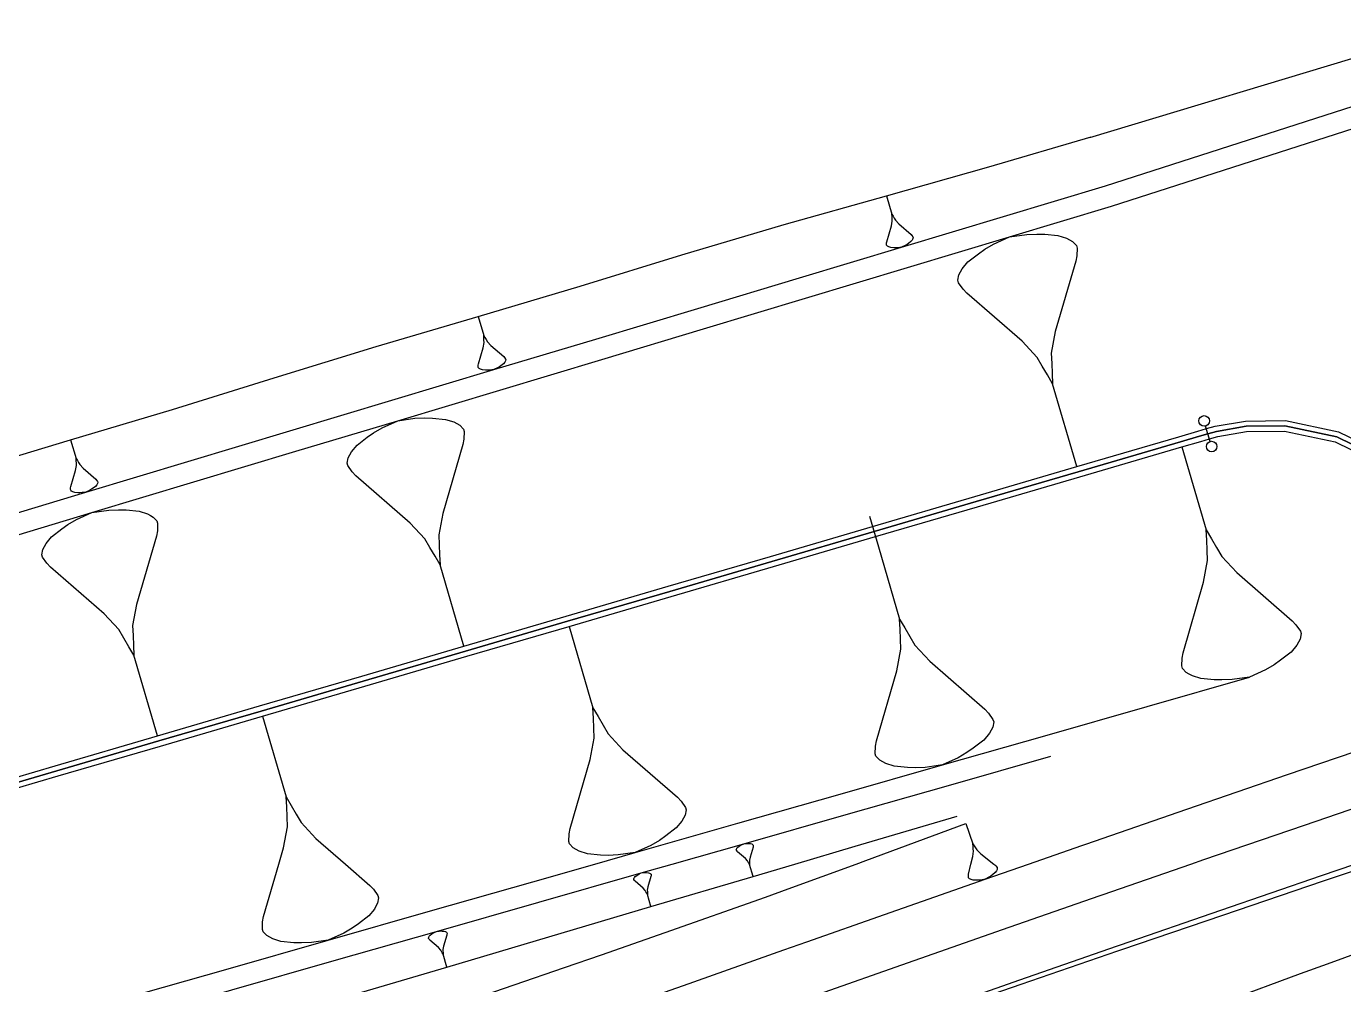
# Model space of a CAD drawing. Extents: x 387562 to 388546, y 804386 to 804945.
# Drawn here: x 388322.3 to 388384.1, y 804894.3 to 804939.4 of the extents above; entities that cross this region are included whole.
import ezdxf

# ---------------------------------------------------------------- set-up
doc = ezdxf.new("R2010")
doc.units = 0
doc.layers.get('0').update_dxf_attribs({"linetype": 'CONTINUOUS'})

msp = doc.modelspace()

# ---------------------------------------------------------------- linework, layer by layer
at = {"color": 1}
for p, q in [((388372.2185, 804934.1529), (388389.5482, 804939.3705)), ((388372.9544, 804931.8721), (388390.1749, 804937.428)), ((388373.2356, 804930.9124), (388390.4561, 804936.4683)), ((388362.6697, 804931.4091), (388362.925, 804930.5377)), ((388362.6806, 804929.2495), (388362.8966, 804929.9887)), ((388362.8966, 804929.9887), (388362.9378, 804930.217)), ((388362.925, 804930.5377), (388362.9791, 804930.4454)), ((388362.9293, 804930.4308), (388362.925, 804930.5377)), ((388362.9336, 804930.3239), (388362.9293, 804930.4308)), ((388362.9378, 804930.217), (388362.9336, 804930.3239)), ((388362.9791, 804930.4454), (388363.0332, 804930.3531)), ((388363.0332, 804930.3531), (388363.0872, 804930.2608)), ((388363.0872, 804930.2608), (388363.2452, 804930.0908)), ((388363.2452, 804930.0908), (388363.8259, 804929.585)), ((388363.8259, 804929.585), (388363.8654, 804929.5425)), ((388363.8654, 804929.5425), (388363.9122, 804929.4751)), ((388363.9092, 804929.3932), (388363.8916, 804929.361)), ((388363.9195, 804929.4502), (388363.9092, 804929.3932)), ((388363.9122, 804929.4751), (388363.9195, 804929.4502)), ((388367.7007, 804929.1339), (388368.447, 804929.4734)), ((388368.447, 804929.4734), (388369.2585, 804929.5903)), ((388369.2585, 804929.5903), (388369.7361, 804929.6094)), ((388369.7361, 804929.6094), (388370.1025, 804929.596)), ((388370.1025, 804929.596), (388370.7241, 804929.5364)), ((388370.7241, 804929.5364), (388371.1231, 804929.4117)), ((388371.1231, 804929.4117), (388371.2669, 804929.333)), ((388362.6673, 804929.1104), (388362.6703, 804929.1924)), ((388362.6746, 804929.0855), (388362.6673, 804929.1104)), ((388362.6703, 804929.1924), (388362.6806, 804929.2495)), ((388362.7141, 804929.043), (388362.6746, 804929.0855)), ((388362.7463, 804929.0254), (388362.7141, 804929.043)), ((388362.7785, 804929.0078), (388362.7463, 804929.0254)), ((388362.8677, 804928.9799), (388362.7785, 804929.0078)), ((388363.0068, 804928.9666), (388362.8677, 804928.9799)), ((388363.0888, 804928.9635), (388363.0068, 804928.9666)), ((388363.1957, 804928.9678), (388363.0888, 804928.9635)), ((388363.3773, 804928.994), (388363.1957, 804928.9678)), ((388363.5443, 804929.07), (388363.3773, 804928.994)), ((388363.6366, 804929.124), (388363.5443, 804929.07)), ((388363.704, 804929.1708), (388363.6366, 804929.124)), ((388363.8139, 804929.2571), (388363.704, 804929.1708)), ((388363.874, 804929.3288), (388363.8139, 804929.2571)), ((388363.8916, 804929.361), (388363.874, 804929.3288)), ((388366.9871, 804928.6832), (388367.2883, 804928.8922)), ((388367.2883, 804928.8922), (388367.7007, 804929.1339)), ((388371.2669, 804929.333), (388371.4108, 804929.2544)), ((388371.4108, 804929.2544), (388371.5873, 804929.0644)), ((388371.5873, 804929.0644), (388371.6199, 804928.9532)), ((388371.6199, 804928.9532), (388371.6064, 804928.5868)), ((388366.2273, 804927.9773), (388366.4959, 804928.2976)), ((388366.4959, 804928.2976), (388366.9871, 804928.6832)), ((388371.5603, 804928.3316), (388370.5951, 804925.0284)), ((388371.6064, 804928.5868), (388371.5603, 804928.3316)), ((388366.0239, 804927.4344), (388366.07, 804927.6896)), ((388366.07, 804927.6896), (388366.1487, 804927.8334)), ((388366.1487, 804927.8334), (388366.2273, 804927.9773)), ((388366.0565, 804927.3232), (388366.0239, 804927.4344)), ((388366.2656, 804927.022), (388366.0565, 804927.3232)), ((388366.4421, 804926.832), (388366.2656, 804927.022)), ((388369.0373, 804924.572), (388366.4421, 804926.832)), ((388343.4892, 804925.7424), (388343.754, 804924.8387)), ((388343.7245, 804924.2694), (388343.7673, 804924.5062)), ((388343.754, 804924.8387), (388343.8101, 804924.743)), ((388343.7584, 804924.7279), (388343.754, 804924.8387)), ((388343.7629, 804924.617), (388343.7584, 804924.7279)), ((388343.7673, 804924.5062), (388343.7629, 804924.617)), ((388343.8101, 804924.743), (388343.8661, 804924.6473)), ((388343.8661, 804924.6473), (388343.9222, 804924.5516)), ((388343.9222, 804924.5516), (388344.086, 804924.3753)), ((388369.7432, 804923.8122), (388369.0373, 804924.572)), ((388370.5951, 804925.0284), (388370.4108, 804924.0078)), ((388343.5005, 804923.5028), (388343.7245, 804924.2694)), ((388344.086, 804924.3753), (388344.6883, 804923.8508)), ((388344.6883, 804923.8508), (388344.7292, 804923.8067)), ((388344.7292, 804923.8067), (388344.7777, 804923.7368)), ((388369.9849, 804923.3998), (388369.7432, 804923.8122)), ((388370.4108, 804924.0078), (388370.4299, 804923.5302)), ((388343.4867, 804923.3586), (388343.4898, 804923.4436)), ((388343.4943, 804923.3327), (388343.4867, 804923.3586)), ((388343.4898, 804923.4436), (388343.5005, 804923.5028)), ((388343.5352, 804923.2887), (388343.4943, 804923.3327)), ((388343.5686, 804923.2704), (388343.5352, 804923.2887)), ((388343.602, 804923.2522), (388343.5686, 804923.2704)), ((388343.6946, 804923.2232), (388343.602, 804923.2522)), ((388343.8388, 804923.2094), (388343.6946, 804923.2232)), ((388343.9239, 804923.2063), (388343.8388, 804923.2094)), ((388344.0347, 804923.2107), (388343.9239, 804923.2063)), ((388344.223, 804923.2378), (388344.0347, 804923.2107)), ((388344.3962, 804923.3166), (388344.223, 804923.2378)), ((388344.4919, 804923.3727), (388344.3962, 804923.3166)), ((388344.5618, 804923.4212), (388344.4919, 804923.3727)), ((388344.6758, 804923.5107), (388344.5618, 804923.4212)), ((388344.7381, 804923.585), (388344.6758, 804923.5107)), ((388344.7564, 804923.6184), (388344.7381, 804923.585)), ((388344.7746, 804923.6518), (388344.7564, 804923.6184)), ((388344.7853, 804923.711), (388344.7746, 804923.6518)), ((388344.7777, 804923.7368), (388344.7853, 804923.711)), ((388370.2265, 804922.9873), (388369.9849, 804923.3998)), ((388370.4299, 804923.5302), (388370.4491, 804923.0525)), ((388370.4682, 804922.5748), (388370.2265, 804922.9873)), ((388370.4491, 804923.0525), (388370.4682, 804922.5748)), ((388371.6092, 804918.6805), (388370.4682, 804922.5748)), ((388338.9831, 804920.506), (388339.7156, 804920.8392)), ((388339.7156, 804920.8392), (388340.5121, 804920.9539)), ((388340.5121, 804920.9539), (388340.9809, 804920.9727)), ((388340.9809, 804920.9727), (388341.3406, 804920.9595)), ((388341.3406, 804920.9595), (388341.9506, 804920.901)), ((388341.9506, 804920.901), (388342.3423, 804920.7786)), ((388342.3423, 804920.7786), (388342.4835, 804920.7014)), ((388338.2826, 804920.0635), (388338.5783, 804920.2687)), ((388338.5783, 804920.2687), (388338.9831, 804920.506)), ((388342.4835, 804920.7014), (388342.6247, 804920.6242)), ((388342.6247, 804920.6242), (388342.7979, 804920.4378)), ((388342.7979, 804920.4378), (388342.8299, 804920.3285)), ((388342.8299, 804920.3285), (388342.8167, 804919.9689)), ((388377.8731, 804919.8593), (388377.6594, 804920.5885)), ((388324.3472, 804919.9444), (388324.6074, 804919.0562)), ((388337.5369, 804919.3707), (388337.8005, 804919.6851)), ((388337.8005, 804919.6851), (388338.2826, 804920.0635)), ((388342.7715, 804919.7185), (388341.824, 804916.4762)), ((388342.8167, 804919.9689), (388342.7715, 804919.7185)), ((388376.548, 804919.6065), (388377.6915, 804915.7037)), ((388324.6074, 804919.0562), (388324.6625, 804918.9622)), ((388324.6118, 804918.9473), (388324.6074, 804919.0562)), ((388324.6161, 804918.8384), (388324.6118, 804918.9473)), ((388324.6625, 804918.9622), (388324.7176, 804918.8681)), ((388324.7176, 804918.8681), (388324.7728, 804918.774)), ((388337.3373, 804918.8379), (388337.3825, 804919.0883)), ((388337.3825, 804919.0883), (388337.4597, 804919.2295)), ((388337.4597, 804919.2295), (388337.5369, 804919.3707)), ((388324.3583, 804917.7434), (388324.5785, 804918.4967)), ((388324.5785, 804918.4967), (388324.6205, 804918.7294)), ((388324.6205, 804918.7294), (388324.6161, 804918.8384)), ((388324.7728, 804918.774), (388324.9337, 804918.6008)), ((388324.9337, 804918.6008), (388325.5256, 804918.0854)), ((388337.3693, 804918.7286), (388337.3373, 804918.8379)), ((388337.5745, 804918.433), (388337.3693, 804918.7286)), ((388337.7477, 804918.2466), (388337.5745, 804918.433)), ((388340.295, 804916.0282), (388337.7477, 804918.2466)), ((388324.3448, 804917.6016), (388324.3478, 804917.6852)), ((388324.3478, 804917.6852), (388324.3583, 804917.7434)), ((388325.3326, 804917.6155), (388325.2386, 804917.5604)), ((388325.4013, 804917.6632), (388325.3326, 804917.6155)), ((388325.5133, 804917.7511), (388325.4013, 804917.6632)), ((388325.5746, 804917.8242), (388325.5133, 804917.7511)), ((388325.5256, 804918.0854), (388325.5659, 804918.042)), ((388325.5659, 804918.042), (388325.6135, 804917.9733)), ((388325.5925, 804917.857), (388325.5746, 804917.8242)), ((388325.6105, 804917.8898), (388325.5925, 804917.857)), ((388325.621, 804917.948), (388325.6105, 804917.8898)), ((388325.6135, 804917.9733), (388325.621, 804917.948)), ((388324.3522, 804917.5762), (388324.3448, 804917.6016)), ((388324.3924, 804917.5329), (388324.3522, 804917.5762)), ((388324.4253, 804917.515), (388324.3924, 804917.5329)), ((388324.4581, 804917.497), (388324.4253, 804917.515)), ((388324.5491, 804917.4686), (388324.4581, 804917.497)), ((388324.6908, 804917.455), (388324.5491, 804917.4686)), ((388324.7744, 804917.4519), (388324.6908, 804917.455)), ((388324.8833, 804917.4563), (388324.7744, 804917.4519)), ((388325.0684, 804917.483), (388324.8833, 804917.4563)), ((388325.2386, 804917.5604), (388325.0684, 804917.483)), ((388324.6238, 804916.1932), (388325.3495, 804916.5233)), ((388325.3495, 804916.5233), (388326.1386, 804916.637)), ((388326.1386, 804916.637), (388326.6031, 804916.6556)), ((388326.6031, 804916.6556), (388326.9594, 804916.6425)), ((388326.9594, 804916.6425), (388327.5638, 804916.5846)), ((388327.5638, 804916.5846), (388327.9518, 804916.4633)), ((388327.9518, 804916.4633), (388328.0917, 804916.3868)), ((388328.0917, 804916.3868), (388328.2316, 804916.3103)), ((388341.824, 804916.4762), (388341.6431, 804915.4745)), ((388323.9298, 804915.7549), (388324.2227, 804915.9582)), ((388324.2227, 804915.9582), (388324.6238, 804916.1932)), ((388328.2316, 804916.3103), (388328.4032, 804916.1256)), ((388328.4032, 804916.1256), (388328.4349, 804916.0174)), ((388328.4349, 804916.0174), (388328.4218, 804915.6612)), ((388340.9879, 804915.2825), (388340.295, 804916.0282)), ((388323.1911, 804915.0685), (388323.4523, 804915.38)), ((388323.4523, 804915.38), (388323.9298, 804915.7549)), ((388328.377, 804915.4131), (388327.4384, 804912.2009)), ((388328.4218, 804915.6612), (388328.377, 804915.4131)), ((388341.2251, 804914.8776), (388340.9879, 804915.2825)), ((388341.6431, 804915.4745), (388341.6619, 804915.0056)), ((388362.1532, 804915.389), (388363.2871, 804911.5186)), ((388377.6915, 804915.7037), (388377.9337, 804915.2903)), ((388377.7107, 804915.225), (388377.6915, 804915.7037)), ((388377.7299, 804914.7462), (388377.7107, 804915.225)), ((388377.9337, 804915.2903), (388378.1759, 804914.8769)), ((388322.9933, 804914.5406), (388323.0381, 804914.7887)), ((388323.025, 804914.4324), (388322.9933, 804914.5406)), ((388323.0381, 804914.7887), (388323.1146, 804914.9286)), ((388323.1146, 804914.9286), (388323.1911, 804915.0685)), ((388341.4623, 804914.4728), (388341.2251, 804914.8776)), ((388341.6619, 804915.0056), (388341.6807, 804914.5368)), ((388341.6807, 804914.5368), (388341.6995, 804914.0679)), ((388377.749, 804914.2675), (388377.7299, 804914.7462)), ((388378.1759, 804914.8769), (388378.4181, 804914.4636)), ((388323.2283, 804914.1395), (388323.025, 804914.4324)), ((388323.3999, 804913.9548), (388323.2283, 804914.1395)), ((388325.9236, 804911.757), (388323.3999, 804913.9548)), ((388341.6995, 804914.0679), (388341.4623, 804914.4728)), ((388342.8194, 804910.2455), (388341.6995, 804914.0679)), ((388377.5644, 804913.2448), (388377.749, 804914.2675)), ((388378.4181, 804914.4636), (388379.1255, 804913.7022)), ((388379.1255, 804913.7022), (388381.7264, 804911.4372)), ((388376.597, 804909.9343), (388377.5644, 804913.2448)), ((388327.4384, 804912.2009), (388327.2592, 804911.2085)), ((388326.61, 804911.0183), (388325.9236, 804911.757)), ((388363.2871, 804911.5186), (388363.5273, 804911.1087)), ((388363.3061, 804911.0439), (388363.2871, 804911.5186)), ((388381.7264, 804911.4372), (388381.9033, 804911.2468)), ((388326.845, 804910.6172), (388326.61, 804911.0183)), ((388327.2592, 804911.2085), (388327.2778, 804910.744)), ((388347.7583, 804911.1715), (388348.8817, 804907.337)), ((388363.3252, 804910.5691), (388363.3061, 804911.0439)), ((388363.5273, 804911.1087), (388363.7675, 804910.6987)), ((388381.9033, 804911.2468), (388382.1128, 804910.945)), ((388382.1454, 804910.8335), (388382.0993, 804910.5778)), ((388382.1128, 804910.945), (388382.1454, 804910.8335)), ((388327.08, 804910.2161), (388326.845, 804910.6172)), ((388327.315, 804909.815), (388327.08, 804910.2161)), ((388327.2778, 804910.744), (388327.2964, 804910.2795)), ((388327.2964, 804910.2795), (388327.315, 804909.815)), ((388363.3442, 804910.0944), (388363.3252, 804910.5691)), ((388363.7675, 804910.6987), (388364.0077, 804910.2888)), ((388364.0077, 804910.2888), (388364.7092, 804909.5337)), ((388381.9416, 804910.2894), (388381.6724, 804909.9684)), ((388382.0204, 804910.4336), (388381.9416, 804910.2894)), ((388382.0993, 804910.5778), (388382.0204, 804910.4336)), ((388328.4245, 804906.028), (388327.315, 804909.815)), ((388363.161, 804909.0802), (388363.3442, 804910.0944)), ((388376.5373, 804909.3114), (388376.5508, 804909.6786)), ((388376.5508, 804909.6786), (388376.597, 804909.9343)), ((388381.1802, 804909.582), (388380.8784, 804909.3725)), ((388381.6724, 804909.9684), (388381.1802, 804909.582)), ((388362.2017, 804905.7972), (388363.161, 804909.0802)), ((388364.7092, 804909.5337), (388367.2885, 804907.2876)), ((388376.57, 804909.1999), (388376.5373, 804909.3114)), ((388376.7468, 804909.0096), (388376.57, 804909.1999)), ((388376.891, 804908.9308), (388376.7468, 804909.0096)), ((388380.465, 804909.1303), (388379.7171, 804908.7901)), ((388380.8784, 804909.3725), (388380.465, 804909.1303)), ((388377.0352, 804908.8519), (388376.891, 804908.9308)), ((388377.4351, 804908.7269), (388377.0352, 804908.8519)), ((388378.058, 804908.6672), (388377.4351, 804908.7269)), ((388378.4252, 804908.6537), (388378.058, 804908.6672)), ((388378.9039, 804908.6729), (388378.4252, 804908.6537)), ((388379.7171, 804908.7901), (388378.9039, 804908.6729)), ((388348.8817, 804907.337), (388349.1197, 804906.9309)), ((388348.9006, 804906.8667), (388348.8817, 804907.337)), ((388367.2885, 804907.2876), (388367.4639, 804907.0988)), ((388367.4639, 804907.0988), (388367.6716, 804906.7995)), ((388333.3634, 804906.954), (388334.4763, 804903.1555)), ((388348.9194, 804906.3964), (388348.9006, 804906.8667)), ((388349.1197, 804906.9309), (388349.3576, 804906.5248)), ((388349.3576, 804906.5248), (388349.5956, 804906.1187)), ((388367.704, 804906.6889), (388367.6583, 804906.4353)), ((388367.6716, 804906.7995), (388367.704, 804906.6889)), ((388348.7568, 804904.9213), (388348.9382, 804905.9261)), ((388348.9382, 804905.9261), (388348.9194, 804906.3964)), ((388349.5956, 804906.1187), (388350.2906, 804905.3706)), ((388367.5019, 804906.1494), (388367.2349, 804905.831)), ((388367.5801, 804906.2923), (388367.5019, 804906.1494)), ((388367.6583, 804906.4353), (388367.5801, 804906.2923)), ((388350.2906, 804905.3706), (388352.8459, 804903.1453)), ((388362.1425, 804905.1795), (388362.1559, 804905.5437)), ((388362.1559, 804905.5437), (388362.2017, 804905.7972)), ((388366.4475, 804905.2401), (388366.0375, 804904.9999)), ((388366.7468, 804905.4478), (388366.4475, 804905.2401)), ((388367.2349, 804905.831), (388366.7468, 804905.4478)), ((388347.8064, 804901.6688), (388348.7568, 804904.9213)), ((388362.1749, 804905.0689), (388362.1425, 804905.1795)), ((388362.3503, 804904.8802), (388362.1749, 804905.0689)), ((388362.4933, 804904.802), (388362.3503, 804904.8802)), ((388362.6363, 804904.7238), (388362.4933, 804904.802)), ((388363.0328, 804904.5998), (388362.6363, 804904.7238)), ((388365.2959, 804904.6625), (388364.4894, 804904.5463)), ((388366.0375, 804904.9999), (388365.2959, 804904.6625)), ((388363.6505, 804904.5407), (388363.0328, 804904.5998)), ((388364.0147, 804904.5273), (388363.6505, 804904.5407)), ((388364.4894, 804904.5463), (388364.0147, 804904.5273)), ((388334.4763, 804903.1555), (388334.712, 804902.7532)), ((388334.495, 804902.6896), (388334.4763, 804903.1555)), ((388352.8459, 804903.1453), (388353.0197, 804902.9583)), ((388353.0197, 804902.9583), (388353.2255, 804902.6617)), ((388334.5136, 804902.2237), (388334.495, 804902.6896)), ((388334.5323, 804901.7578), (388334.5136, 804902.2237)), ((388334.712, 804902.7532), (388334.9477, 804902.3509)), ((388334.9477, 804902.3509), (388335.1835, 804901.9485)), ((388353.1348, 804902.1593), (388353.0573, 804902.0177)), ((388353.2122, 804902.301), (388353.1348, 804902.1593)), ((388353.2576, 804902.5522), (388353.2122, 804902.301)), ((388353.2255, 804902.6617), (388353.2576, 804902.5522)), ((388334.3525, 804900.7623), (388334.5323, 804901.7578)), ((388335.1835, 804901.9485), (388335.8719, 804901.2075)), ((388347.761, 804901.4176), (388347.8064, 804901.6688)), ((388352.7929, 804901.7023), (388352.3093, 804901.3227)), ((388353.0573, 804902.0177), (388352.7929, 804901.7023)), ((388366.4008, 804901.9035), (388366.726, 804900.9604)), ((388335.8719, 804901.2075), (388337.2585, 804900)), ((388347.7477, 804901.0568), (388347.761, 804901.4176)), ((388347.7798, 804900.9473), (388347.7477, 804901.0568)), ((388347.9536, 804900.7603), (388347.7798, 804900.9473)), ((388352.0127, 804901.1168), (388351.6066, 804900.8789)), ((388352.3093, 804901.3227), (388352.0127, 804901.1168)), ((388355.7957, 804900.8761), (388355.8546, 804900.9101)), ((388355.8546, 804900.9101), (388355.961, 804900.9576)), ((388355.961, 804900.9576), (388356.0764, 804900.9734)), ((388356.0764, 804900.9734), (388356.1443, 804900.9757)), ((388356.1443, 804900.9757), (388356.1964, 804900.9734)), ((388356.1964, 804900.9734), (388356.2847, 804900.9643)), ((388356.2847, 804900.9643), (388356.3413, 804900.9462)), ((388356.3413, 804900.9462), (388356.3616, 804900.9349)), ((388356.3616, 804900.9349), (388356.382, 804900.9235)), ((388356.382, 804900.9235), (388356.4069, 804900.8964)), ((388366.726, 804900.9604), (388366.7902, 804900.862)), ((388366.7363, 804900.8434), (388366.726, 804900.9604)), ((388334.1298, 804900), (388334.3525, 804900.7623)), ((388348.0952, 804900.6828), (388347.9536, 804900.7603)), ((388348.2369, 804900.6053), (388348.0952, 804900.6828)), ((388348.6298, 804900.4825), (388348.2369, 804900.6053)), ((388349.2417, 804900.4239), (388348.6298, 804900.4825)), ((388349.6025, 804900.4106), (388349.2417, 804900.4239)), ((388350.0728, 804900.4295), (388349.6025, 804900.4106)), ((388350.8718, 804900.5446), (388350.0728, 804900.4295)), ((388351.6066, 804900.8789), (388350.8718, 804900.5446)), ((388355.6146, 804900.6702), (388355.6214, 804900.7064)), ((388355.6191, 804900.6543), (388355.6146, 804900.6702)), ((388355.6486, 804900.6113), (388355.6191, 804900.6543)), ((388355.6214, 804900.7064), (388355.6327, 804900.7268)), ((388355.6327, 804900.7268), (388355.6441, 804900.7471)), ((388355.6441, 804900.7471), (388355.6825, 804900.7924)), ((388355.6734, 804900.5842), (388355.6486, 804900.6113)), ((388356.0401, 804900.2604), (388355.6734, 804900.5842)), ((388355.6825, 804900.7924), (388355.7527, 804900.8467)), ((388355.7527, 804900.8467), (388355.7957, 804900.8761)), ((388356.2619, 804900.3237), (388356.2347, 804900.1789)), ((388356.4023, 804900.7923), (388356.2619, 804900.3237)), ((388356.4091, 804900.8285), (388356.4023, 804900.7923)), ((388356.4069, 804900.8964), (388356.4114, 804900.8805)), ((388356.4114, 804900.8805), (388356.4091, 804900.8285)), ((388366.6371, 804900), (388366.7233, 804900.3565)), ((388366.7233, 804900.3565), (388366.7567, 804900.6092)), ((388366.7465, 804900.7263), (388366.7363, 804900.8434)), ((388366.7567, 804900.6092), (388366.7465, 804900.7263)), ((388366.7902, 804900.862), (388366.8543, 804900.7635)), ((388366.8543, 804900.7635), (388366.9184, 804900.665)), ((388366.9184, 804900.665), (388367.1005, 804900.4866)), ((388367.1005, 804900.4866), (388367.7154, 804900)), ((388333.411, 804897.5404), (388334.1298, 804900)), ((388337.2585, 804900), (388338.4033, 804899.0031)), ((388356.1396, 804900.1517), (388356.0401, 804900.2604)), ((388356.1736, 804900.0929), (388356.1396, 804900.1517)), ((388356.2075, 804900.034), (388356.1736, 804900.0929)), ((388356.2271, 804900), (388356.2075, 804900.034)), ((388356.2415, 804899.9752), (388356.2271, 804900)), ((388356.2347, 804900.1789), (388356.237, 804900.111)), ((388356.237, 804900.111), (388356.2392, 804900.0431)), ((388356.2392, 804900.0431), (388356.2406, 804900)), ((388356.2406, 804900), (388356.2415, 804899.9752)), ((388356.3998, 804899.4206), (388356.2415, 804899.9752)), ((388366.5244, 804899.5342), (388366.6371, 804900)), ((388367.7154, 804900), (388367.7639, 804899.9616)), ((388367.7639, 804899.9616), (388367.8095, 804899.917)), ((388367.8299, 804899.6829), (388367.7677, 804899.6011)), ((388367.8095, 804899.917), (388367.8643, 804899.8455)), ((388367.8476, 804899.7191), (388367.8299, 804899.6829)), ((388367.8652, 804899.7554), (388367.8476, 804899.7191)), ((388367.8643, 804899.8455), (388367.8736, 804899.8185)), ((388367.8736, 804899.8185), (388367.8652, 804899.7554)), ((388350.7961, 804899.2889), (388350.8031, 804899.3262)), ((388350.8008, 804899.2726), (388350.7961, 804899.2889)), ((388350.8311, 804899.2282), (388350.8008, 804899.2726)), ((388350.8031, 804899.3262), (388350.8148, 804899.3472)), ((388350.8148, 804899.3472), (388350.8265, 804899.3682)), ((388350.8265, 804899.3682), (388350.8661, 804899.4148)), ((388350.8567, 804899.2002), (388350.8311, 804899.2282)), ((388351.2344, 804898.8667), (388350.8567, 804899.2002)), ((388350.8661, 804899.4148), (388350.9384, 804899.4707)), ((388350.9384, 804899.4707), (388350.9827, 804899.501)), ((388350.9827, 804899.501), (388351.0434, 804899.536)), ((388351.0434, 804899.536), (388351.153, 804899.585)), ((388351.153, 804899.585), (388351.2719, 804899.6013)), ((388351.2719, 804899.6013), (388351.3419, 804899.6036)), ((388351.3419, 804899.6036), (388351.3955, 804899.6012)), ((388351.3955, 804899.6012), (388351.4864, 804899.5919)), ((388351.6077, 804899.4146), (388351.463, 804898.9319)), ((388351.4864, 804899.5919), (388351.5447, 804899.5732)), ((388351.5447, 804899.5732), (388351.5657, 804899.5616)), ((388351.5657, 804899.5616), (388351.5867, 804899.5499)), ((388351.5867, 804899.5499), (388351.6123, 804899.5219)), ((388351.6147, 804899.4519), (388351.6077, 804899.4146)), ((388351.6123, 804899.5219), (388351.617, 804899.5056)), ((388351.617, 804899.5056), (388351.6147, 804899.4519)), ((388366.5161, 804899.471), (388366.5244, 804899.5342)), ((388366.517, 804899.3809), (388366.5161, 804899.471)), ((388366.5263, 804899.3539), (388366.517, 804899.3809)), ((388366.5718, 804899.3093), (388366.5263, 804899.3539)), ((388366.6081, 804899.2917), (388366.5718, 804899.3093)), ((388366.6443, 804899.274), (388366.6081, 804899.2917)), ((388366.7437, 804899.248), (388366.6443, 804899.274)), ((388366.897, 804899.2406), (388366.7437, 804899.248)), ((388366.9872, 804899.2415), (388366.897, 804899.2406)), ((388367.1042, 804899.2517), (388366.9872, 804899.2415)), ((388367.3022, 804899.2898), (388367.1042, 804899.2517)), ((388367.4815, 804899.3818), (388367.3022, 804899.2898)), ((388367.58, 804899.4459), (388367.4815, 804899.3818)), ((388367.6515, 804899.5008), (388367.58, 804899.4459)), ((388367.7677, 804899.6011), (388367.6515, 804899.5008)), ((388338.4033, 804899.0031), (388338.5755, 804898.8178)), ((388338.5755, 804898.8178), (388338.7794, 804898.524)), ((388338.7794, 804898.524), (388338.8112, 804898.4155)), ((388351.337, 804898.7547), (388351.2344, 804898.8667)), ((388351.372, 804898.6941), (388351.337, 804898.7547)), ((388351.4069, 804898.6335), (388351.372, 804898.6941)), ((388351.4419, 804898.5728), (388351.4069, 804898.6335)), ((388351.463, 804898.9319), (388351.435, 804898.7827)), ((388351.435, 804898.7827), (388351.4373, 804898.7128)), ((388351.4373, 804898.7128), (388351.4396, 804898.6428)), ((388351.4396, 804898.6428), (388351.4419, 804898.5728)), ((388351.605, 804898.0015), (388351.4419, 804898.5728)), ((388338.6128, 804897.886), (388338.3508, 804897.5735)), ((388338.6895, 804898.0263), (388338.6128, 804897.886)), ((388338.7662, 804898.1666), (388338.6895, 804898.0263)), ((388338.8112, 804898.4155), (388338.7662, 804898.1666)), ((388333.353, 804896.9341), (388333.3661, 804897.2915)), ((388333.3661, 804897.2915), (388333.411, 804897.5404)), ((388337.8717, 804897.1975), (388337.5779, 804896.9936)), ((388338.3508, 804897.5735), (388337.8717, 804897.1975)), ((388333.3847, 804896.8256), (388333.353, 804896.9341)), ((388333.5569, 804896.6404), (388333.3847, 804896.8256)), ((388333.6972, 804896.5636), (388333.5569, 804896.6404)), ((388337.1756, 804896.7578), (388336.4477, 804896.4267)), ((388337.5779, 804896.9936), (388337.1756, 804896.7578)), ((388341.1665, 804896.5657), (388341.1789, 804896.588)), ((388341.1789, 804896.588), (388341.1912, 804896.6102)), ((388341.1912, 804896.6102), (388341.2332, 804896.6595)), ((388341.2332, 804896.6595), (388341.3098, 804896.7188)), ((388341.3098, 804896.7188), (388341.3567, 804896.7509)), ((388341.3567, 804896.7509), (388341.4209, 804896.7879)), ((388341.4209, 804896.7879), (388341.5369, 804896.8397)), ((388341.5369, 804896.8397), (388341.6628, 804896.857)), ((388341.6628, 804896.857), (388341.7369, 804896.8594)), ((388341.7369, 804896.8594), (388341.7937, 804896.8569)), ((388341.7937, 804896.8569), (388341.89, 804896.847)), ((388342.0183, 804896.6594), (388341.8651, 804896.1484)), ((388341.89, 804896.847), (388341.9517, 804896.8273)), ((388341.9517, 804896.8273), (388341.9739, 804896.8149)), ((388341.9739, 804896.8149), (388341.9961, 804896.8026)), ((388341.9961, 804896.8026), (388342.0233, 804896.7729)), ((388342.0257, 804896.6989), (388342.0183, 804896.6594)), ((388342.0233, 804896.7729), (388342.0282, 804896.7557)), ((388342.0282, 804896.7557), (388342.0257, 804896.6989)), ((388333.8375, 804896.4869), (388333.6972, 804896.5636)), ((388334.2267, 804896.3652), (388333.8375, 804896.4869)), ((388334.8329, 804896.3072), (388334.2267, 804896.3652)), ((388335.1903, 804896.294), (388334.8329, 804896.3072)), ((388335.6562, 804896.3127), (388335.1903, 804896.294)), ((388336.4477, 804896.4267), (388335.6562, 804896.3127)), ((388341.1591, 804896.5262), (388341.1665, 804896.5657)), ((388341.1641, 804896.509), (388341.1591, 804896.5262)), ((388341.1961, 804896.462), (388341.1641, 804896.509)), ((388341.2233, 804896.4324), (388341.1961, 804896.462)), ((388341.6232, 804896.0793), (388341.2233, 804896.4324)), ((388341.7318, 804895.9608), (388341.6232, 804896.0793)), ((388341.7688, 804895.8966), (388341.7318, 804895.9608)), ((388341.8651, 804896.1484), (388341.8355, 804895.9904)), ((388341.8355, 804895.9904), (388341.8379, 804895.9163)), ((388341.8058, 804895.8324), (388341.7688, 804895.8966)), ((388341.8428, 804895.7682), (388341.8058, 804895.8324)), ((388341.8379, 804895.9163), (388341.8404, 804895.8422)), ((388341.8404, 804895.8422), (388341.8428, 804895.7682)), ((388342.0155, 804895.1633), (388341.8428, 804895.7682))]:
    msp.add_line(p, q, dxfattribs=at)
at = {"color": 3}
msp.add_line((388361.872, 804916.3486), (388362.2937, 804914.9092), dxfattribs=at)
at = {"color": 1, "linetype": 'CONTINUOUS'}
for points in [[(388300, 804912.561), (388300.4219, 804912.6895), (388305.2051, 804914.1466), (388309.9842, 804915.618), (388314.76, 804917.1006), (388319.5615, 804918.4956), (388324.3472, 804919.9444), (388329.1399, 804921.3695), (388333.915, 804922.8543), (388338.6942, 804924.3253), (388343.4892, 804925.7424), (388348.2827, 804927.1646), (388353.0606, 804928.6402), (388357.8563, 804930.0548), (388362.6697, 804931.4091), (388367.4799, 804932.7743), (388372.2807, 804934.1716)], [(388300, 804909.9568), (388301.1237, 804910.2942), (388305.9126, 804911.732), (388310.7015, 804913.1697), (388315.4905, 804914.6075), (388320.2794, 804916.0452), (388325.0684, 804917.483), (388329.8573, 804918.9207), (388334.6459, 804920.3598), (388339.4344, 804921.7988), (388344.223, 804923.2378), (388349.0116, 804924.6769), (388353.8001, 804926.1159), (388358.5887, 804927.555), (388363.3773, 804928.994), (388368.1658, 804930.433), (388372.9544, 804931.8721)], [(388300, 804908.9128), (388301.4048, 804909.3345), (388306.1938, 804910.7723), (388310.9827, 804912.21), (388315.7716, 804913.6478), (388320.5606, 804915.0856), (388325.3495, 804916.5233), (388330.1385, 804917.9611), (388334.927, 804919.4001), (388339.7156, 804920.8392), (388344.5042, 804922.2782), (388349.2927, 804923.7172), (388354.0813, 804925.1563), (388358.8699, 804926.5953), (388363.6584, 804928.0343), (388368.447, 804929.4734), (388373.2356, 804930.9124)], [(388307.8502, 804900), (388309.2313, 804900.4047), (388314.0296, 804901.8105), (388318.8279, 804903.2163), (388323.6262, 804904.6222), (388328.4245, 804906.028), (388333.2228, 804907.4338), (388338.0211, 804908.8397), (388342.8194, 804910.2455), (388347.6177, 804911.6513), (388352.416, 804913.0571), (388357.2143, 804914.463), (388362.0126, 804915.8688), (388366.8109, 804917.2746), (388371.6092, 804918.6805), (388376.4075, 804920.0863), (388377.2937, 804920.3459), (388377.6959, 804920.4638), (388378.1063, 804920.5749), (388379.5328, 804920.8239), (388381.4044, 804920.8439), (388383.9064, 804920.3218), (388386.2014, 804919.197)], [(388309.6285, 804900), (388314.1702, 804901.3307), (388318.9685, 804902.7365), (388323.7668, 804904.1423), (388328.5651, 804905.5482), (388333.3634, 804906.954), (388338.1617, 804908.3598), (388342.96, 804909.7657), (388347.7583, 804911.1715), (388352.5566, 804912.5773), (388357.3549, 804913.9832), (388362.1532, 804915.389), (388366.9515, 804916.7948), (388371.7498, 804918.2006), (388376.548, 804919.6065), (388377.4342, 804919.8661), (388377.8365, 804919.984), (388378.2269, 804920.0896), (388379.5838, 804920.3265), (388381.3641, 804920.3456), (388383.744, 804919.8489), (388385.9271, 804918.7789)], [(388369.3405, 804900), (388371.8468, 804900.8732), (388372.0337, 804900.9381), (388376.7686, 804902.5769), (388381.5067, 804904.2063), (388386.2481, 804905.8264), (388390.9928, 804907.437), (388395.7407, 804909.0382), (388400, 804910.4652)], [(388348.9641, 804900), (388350.8718, 804900.5446), (388355.6798, 804901.9172), (388360.4878, 804903.2899), (388365.2959, 804904.6625), (388370.1039, 804906.0351), (388374.9119, 804907.4077), (388379.7171, 804908.7901)], [(388352.6068, 804900), (388355.961, 804900.9576), (388360.769, 804902.3302), (388365.577, 804903.7028), (388370.3851, 804905.0755)], [(388358.3576, 804900), (388361.1946, 804900.8396), (388365.9893, 804902.2586)], [(388361.2477, 804900), (388361.6956, 804900.1629), (388366.4008, 804901.9035)], [(388300, 804874.7876), (388301.4744, 804875.4148), (388306.0857, 804877.3762), (388310.6969, 804879.3376), (388315.418, 804880.9844), (388320.137, 804882.6369), (388324.8513, 804884.3031), (388329.5655, 804885.9692), (388334.2798, 804887.6354), (388338.9941, 804889.3016), (388343.7083, 804890.9677), (388348.4226, 804892.6339), (388350.1494, 804893.2442), (388353.1369, 804894.3001), (388357.8511, 804895.9662), (388358.9197, 804896.3439), (388362.5739, 804897.6322), (388367.3022, 804899.2898), (388369.3405, 804900)], [(388300, 804879.8962), (388304.6817, 804881.4013), (388309.4327, 804882.9621), (388314.2396, 804884.3628), (388319.034, 804885.7991), (388323.8136, 804887.2782), (388328.5822, 804888.7884), (388333.34, 804890.3299), (388338.0867, 804891.903), (388342.8223, 804893.5079), (388347.549, 804895.1384), (388349.2803, 804895.7359), (388352.272, 804896.7797), (388356.9839, 804898.4526), (388358.0502, 804898.8368), (388361.2477, 804900)], [(388300, 804882.7064), (388303.6632, 804883.7927), (388308.4572, 804885.2144), (388313.2512, 804886.6361), (388318.0452, 804888.0577), (388322.8392, 804889.4794), (388327.6332, 804890.901), (388332.4272, 804892.3227), (388337.221, 804893.7443), (388342.0155, 804895.1633), (388346.8103, 804896.5824), (388351.605, 804898.0015), (388356.3998, 804899.4206), (388358.3576, 804900)], [(388300, 804886.0109), (388302.7942, 804886.8094), (388307.6018, 804888.1833), (388312.4095, 804889.5572), (388317.2171, 804890.9311), (388322.0248, 804892.305), (388326.8324, 804893.6789), (388331.6401, 804895.0528), (388336.4477, 804896.4267), (388341.2558, 804897.7994), (388346.0638, 804899.172), (388348.9641, 804900)], [(388300, 804884.9709), (388303.0754, 804885.8497), (388307.883, 804887.2236), (388312.6907, 804888.5975), (388317.4983, 804889.9714), (388322.3059, 804891.3454), (388327.1136, 804892.7193), (388331.9212, 804894.0932), (388336.7289, 804895.4671), (388341.5369, 804896.8397), (388346.3449, 804898.2123), (388351.153, 804899.585), (388352.6068, 804900)]]:
    msp.add_lwpolyline(points, dxfattribs=at)
at = {"color": 7, "linetype": 'CONTINUOUS'}
for points in [[(388386.0642, 804918.988), (388383.8252, 804920.0854), (388381.3843, 804920.5947), (388379.5583, 804920.5752), (388378.1666, 804920.3322), (388377.7662, 804920.2239), (388377.3639, 804920.106), (388376.4778, 804919.8464), (388371.6795, 804918.4406), (388366.8812, 804917.0347), (388362.0829, 804915.6289), (388357.2846, 804914.2231), (388352.4863, 804912.8172), (388347.688, 804911.4114), (388342.8897, 804910.0056), (388338.0914, 804908.5997), (388333.2931, 804907.1939), (388328.4948, 804905.7881), (388323.6965, 804904.3822), (388318.8982, 804902.9764), (388314.0999, 804901.5706), (388309.3016, 804900.1647), (388308.7393, 804900)], [(388321.7837, 804877.9158), (388326.498, 804879.582), (388331.2122, 804881.2482), (388335.9265, 804882.9143), (388340.6408, 804884.5805), (388345.355, 804886.2467), (388350.0693, 804887.9129), (388351.7961, 804888.5232), (388354.7836, 804889.579), (388359.4978, 804891.2452), (388360.5664, 804891.6228), (388364.2134, 804892.9086), (388368.9322, 804894.563), (388373.4679, 804896.1432), (388373.6544, 804896.208), (388378.3798, 804897.8436), (388383.1086, 804899.4699), (388384.66, 804900)], [(388322.3316, 804872.0276), (388327.0057, 804873.8752), (388331.6835, 804875.7133), (388336.365, 804877.5421), (388341.0501, 804879.3615), (388345.7388, 804881.1716), (388350.4312, 804882.9723), (388350.7485, 804883.0937), (388355.1272, 804884.7636), (388359.5752, 804886.4504), (388359.8267, 804886.5454), (388364.5298, 804888.3179), (388369.2364, 804890.081), (388373.9465, 804891.8347), (388378.6601, 804893.5789), (388382.1231, 804894.8535), (388383.3772, 804895.3137), (388388.0978, 804897.0391), (388392.8218, 804898.755), (388396.2708, 804900)]]:
    msp.add_lwpolyline(points, dxfattribs=at)
at = {"color": 3, "linetype": 'CONTINUOUS'}
for points in [[(388308.7393, 804900), (388309.3016, 804900.1647), (388314.0999, 804901.5706), (388318.8982, 804902.9764), (388323.6965, 804904.3822), (388328.4948, 804905.7881), (388333.2931, 804907.1939), (388338.0914, 804908.5997), (388342.8897, 804910.0056), (388347.688, 804911.4114), (388352.4863, 804912.8172), (388357.2846, 804914.2231), (388362.0829, 804915.6289), (388366.8812, 804917.0347), (388371.6795, 804918.4406), (388376.4778, 804919.8464), (388377.3639, 804920.106), (388377.7662, 804920.2239), (388378.1666, 804920.3322), (388379.5583, 804920.5752), (388381.3843, 804920.5947), (388383.8252, 804920.0854), (388386.0642, 804918.988)], [(388300, 804870.3111), (388302.9015, 804871.3232), (388307.6226, 804872.9699), (388312.3436, 804874.6166), (388317.0647, 804876.2633), (388321.7858, 804877.91), (388326.5068, 804879.5567), (388331.2279, 804881.2034), (388335.9489, 804882.8501), (388340.67, 804884.4968), (388345.391, 804886.1435), (388350.1121, 804887.7903), (388351.8414, 804888.3934), (388354.8331, 804889.437), (388359.5542, 804891.0837), (388360.6243, 804891.4569), (388364.2762, 804892.7276), (388369.0014, 804894.3623), (388373.5431, 804895.9237), (388373.7299, 804895.9877), (388378.4615, 804897.6037), (388383.1964, 804899.2102), (388385.5393, 804900)]]:
    msp.add_lwpolyline(points, dxfattribs=at)
at = {"color": 2, "linetype": 'CONTINUOUS'}
for points in [[(388376.9667, 804900), (388377.5742, 804900.2103), (388382.3076, 804901.8381), (388387.0444, 804903.4566), (388391.7843, 804905.0656), (388396.5275, 804906.6653), (388400, 804907.8287)], [(388300, 804872.523), (388300.3763, 804872.6685), (388302.188, 804873.369), (388306.8541, 804875.173), (388311.5203, 804876.9771), (388316.2413, 804878.6238), (388320.9604, 804880.2764), (388325.6746, 804881.9425), (388330.3889, 804883.6087), (388335.1032, 804885.2749), (388339.8174, 804886.941), (388344.5317, 804888.6072), (388349.246, 804890.2734), (388350.9727, 804890.8837), (388353.9602, 804891.9395), (388358.6745, 804893.6057), (388359.743, 804893.9834), (388363.3936, 804895.2704), (388368.1172, 804896.9264), (388372.6574, 804898.5082), (388372.844, 804898.573), (388376.9667, 804900)]]:
    msp.add_lwpolyline(points, dxfattribs=at)
at = {"color": 1}
for centre, radius in [((388377.5892, 804920.8281), 0.2497), ((388377.9427, 804919.6216), 0.2477)]:
    msp.add_circle(centre, radius, dxfattribs=at)

doc.saveas('drawing.dxf')
